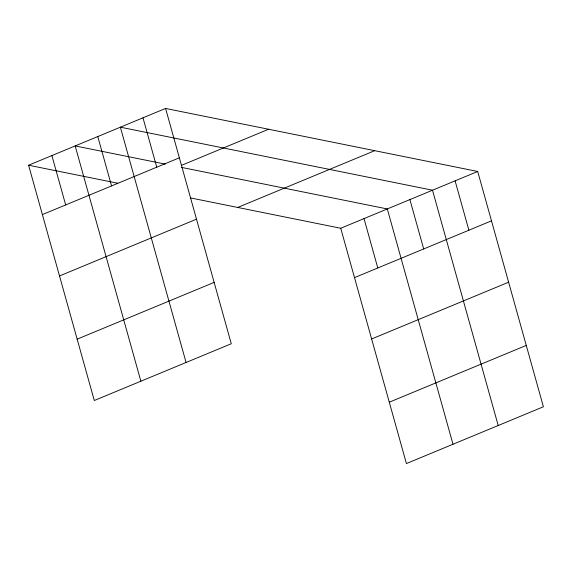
<?xml version="1.0" encoding="UTF-8"?>
<svg xmlns="http://www.w3.org/2000/svg" width="572" height="572" viewBox="0 0 572 572"><rect width="100%" height="100%" fill="white"/><g stroke="black" fill="none" stroke-linecap="round" stroke-linejoin="round"><path stroke-width="0.86" d="M165.58 108.444L231.274 343.743L94.294 400.522L28.6 165.229L165.58 108.444L477.706 171.478L543.4 406.771L406.42 463.556L340.726 228.257L190.555 197.933M42.385 214.593L179.365 157.815M181.403 165.387L268.583 129.243M59.517 275.954L196.496 219.169M237.723 207.457L374.703 150.679M340.726 228.257L477.706 171.478M77.163 339.167L214.142 282.382M354.511 277.627L491.491 220.842M371.636 338.981L508.615 282.196M389.289 402.195L526.269 345.416M165.301 164.121L75.175 145.924L140.869 381.217M181.546 167.403L387.301 208.952L452.995 444.251M28.6 165.229L117.868 183.255M455.105 180.845L468.883 230.209M498.198 425.511L432.503 190.211L120.377 127.184L186.072 362.476M409.902 199.585L423.68 248.949M364.014 218.604L377.792 267.975M142.979 117.818L156.764 167.181M97.776 136.551L111.561 185.921M51.888 155.577L65.673 204.94"/></g></svg>
